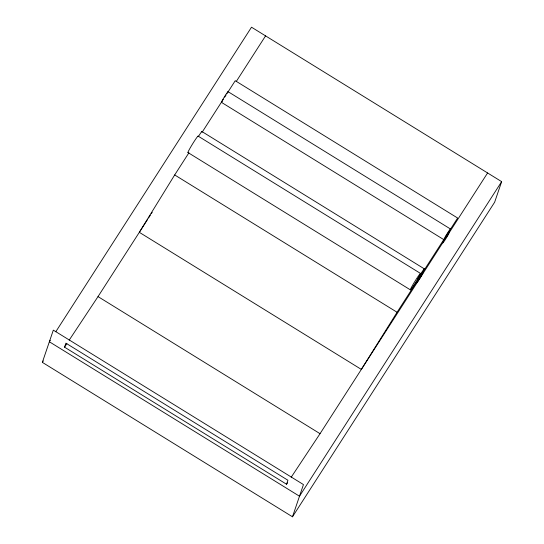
<?xml version="1.0" encoding="UTF-8"?>
<svg xmlns="http://www.w3.org/2000/svg" width="544" height="544" viewBox="0 0 544 544"><rect width="100%" height="100%" fill="white"/><g stroke="black" fill="none" stroke-linecap="round" stroke-linejoin="round"><path stroke-width="0.82" d="M42.35 362.358L53.319 330.14L303.457 484.575L292.488 516.8L42.35 362.358L43.268 360.93M64.539 347.154L65.899 343.162L287.919 480.243L286.559 484.242L64.539 347.154L66.864 343.645M55.787 331.765L251.512 27.2L501.65 181.642L494.639 202.225L292.488 516.8M188.904 152.816L174.685 174.944L139.325 232.322L361.352 369.41L397.079 312.263L443.877 239.442M50.279 340.347L49.361 341.775L299.492 496.216L501.65 181.642M202.212 132.11L223.312 99.273M224.686 97.131L226.066 94.989M226.984 93.561L235.239 80.716L457.633 218.028L450.296 229.452M69.19 340.136L98.022 296.602L147.594 219.463M148.512 218.035L150.348 215.179M151.266 213.751L152.184 212.323M236.191 81.6L265.567 35.877M445.25 237.3L446.624 235.158M448.004 233.022L449.378 230.88M291.21 477.217L320.042 433.684L442.802 242.658M446.916 236.259L448.29 234.124M449.201 232.703L487.594 172.965M286.559 484.242L287.49 482.834M228.086 91.684L450.48 228.997A6.283 0.401 -58.3 0 1 445.788 237.245A6.283 0.401 -58.3 0 1 445.264 236.769A6.283 0.401 -58.3 0 1 450.48 228.997M221.476 102.367L443.877 239.68M201.94 131.553L424.34 268.865A6.283 0.401 -58.3 0 1 419.648 277.114A6.283 0.401 -58.3 0 1 419.118 276.638A6.283 0.401 -58.3 0 1 424.34 268.865M198.152 136.136L420.546 273.455A9.663 0.619 -58.3 0 1 413.12 286.409A9.663 0.619 -58.3 0 1 412.678 285.083A9.663 0.619 -58.3 0 1 420.546 273.455M187.952 152.531L410.353 289.843M174.685 174.944L397.079 312.263M98.022 296.602L320.042 433.684M188.197 152.449A9.663 0.619 -58.3 0 1 192.794 143.568A9.663 0.619 -58.3 0 1 198.043 136.619M198.336 136.619A6.283 0.401 -58.3 0 1 201.906 131.804M222.074 101.789A6.283 0.401 -58.3 0 1 224.046 97.451A6.283 0.401 -58.3 0 1 228.052 91.936M418.526 280.412A6.283 0.401 -58.3 0 0 423.218 272.163A6.283 0.401 -58.3 0 0 417.996 279.936A6.283 0.401 -58.3 0 0 418.526 280.412M444.666 240.543A6.283 0.401 -58.3 0 0 449.358 232.295A6.283 0.401 -58.3 0 0 444.142 240.067A6.283 0.401 -58.3 0 0 444.666 240.543"/></g></svg>
